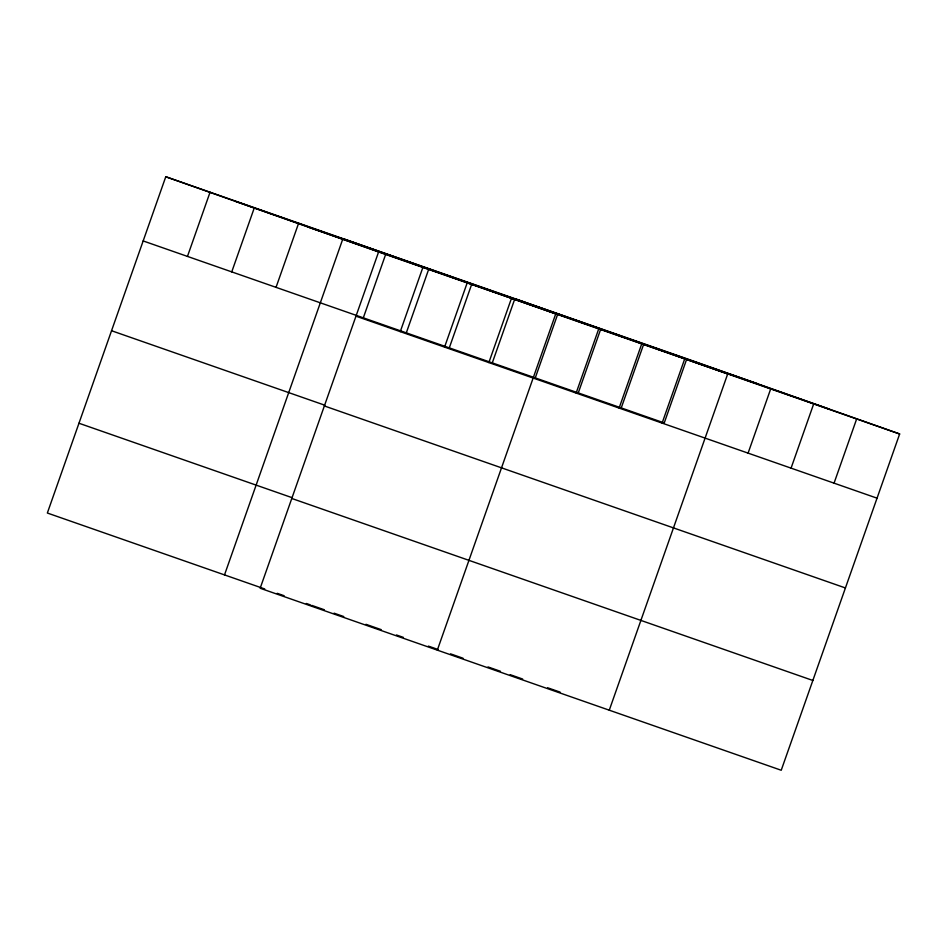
<?xml version="1.0" encoding="UTF-8"?>
<svg xmlns="http://www.w3.org/2000/svg" width="947" height="947" viewBox="0 0 947 947"><rect width="100%" height="100%" fill="white"/><g stroke="black" fill="none" stroke-linecap="round" stroke-linejoin="round"><path stroke-width="1.42" d="M899.65 433.975L378.587 251.973L260.165 588.253L781.228 770.254L899.65 433.975L686.835 358.747L165.772 176.746L47.35 513.025L264.722 588.951M187.459 256.412L210.056 192.217M231.743 271.884L254.352 207.689M276.039 287.355L298.648 223.161M224.51 574.9L342.932 238.632L555.747 313.859L437.325 650.127M363.317 317.837L385.926 253.642M400.273 331.639L422.871 267.445M406.31 332.847L428.908 268.664M444.557 347.111L467.167 282.916M449.292 347.869L471.902 283.674M488.853 362.583L511.451 298.388M492.286 362.879L514.884 298.684L727.698 373.923L609.276 710.191M535.268 377.9L557.878 313.706M576.131 393.064L598.729 328.869M578.262 392.91L600.86 328.716M619.113 408.074L641.723 343.891M621.244 407.92L643.853 343.737M662.107 423.096L684.705 358.901M686.835 358.747L664.238 422.942L143.163 240.94M748.083 453.128L770.68 388.933M791.065 468.138L813.674 403.943M834.058 483.148L856.656 418.965M236.004 201.569L757.067 383.571M308.355 227.15L829.418 409.151M355.977 316.168L877.04 498.169M111.545 330.728L324.762 405.198M324.359 405.955L845.422 587.957M78.968 423.238L292.185 497.708M291.783 498.465L812.846 680.467M277.211 593.307L284.147 595.734M306.331 603.476L310.486 604.932M311.871 605.417L324.359 609.773M334.066 613.171L343.773 616.556M365.956 624.31L381.215 629.637M396.462 634.964L403.398 637.39M428.364 646.103L438.07 649.488M450.547 653.856L463.024 658.212M487.989 666.925L500.466 671.293M510.173 674.678L522.661 679.035M547.615 687.759L560.091 692.115M165.772 176.746L378.587 251.973"/></g></svg>
